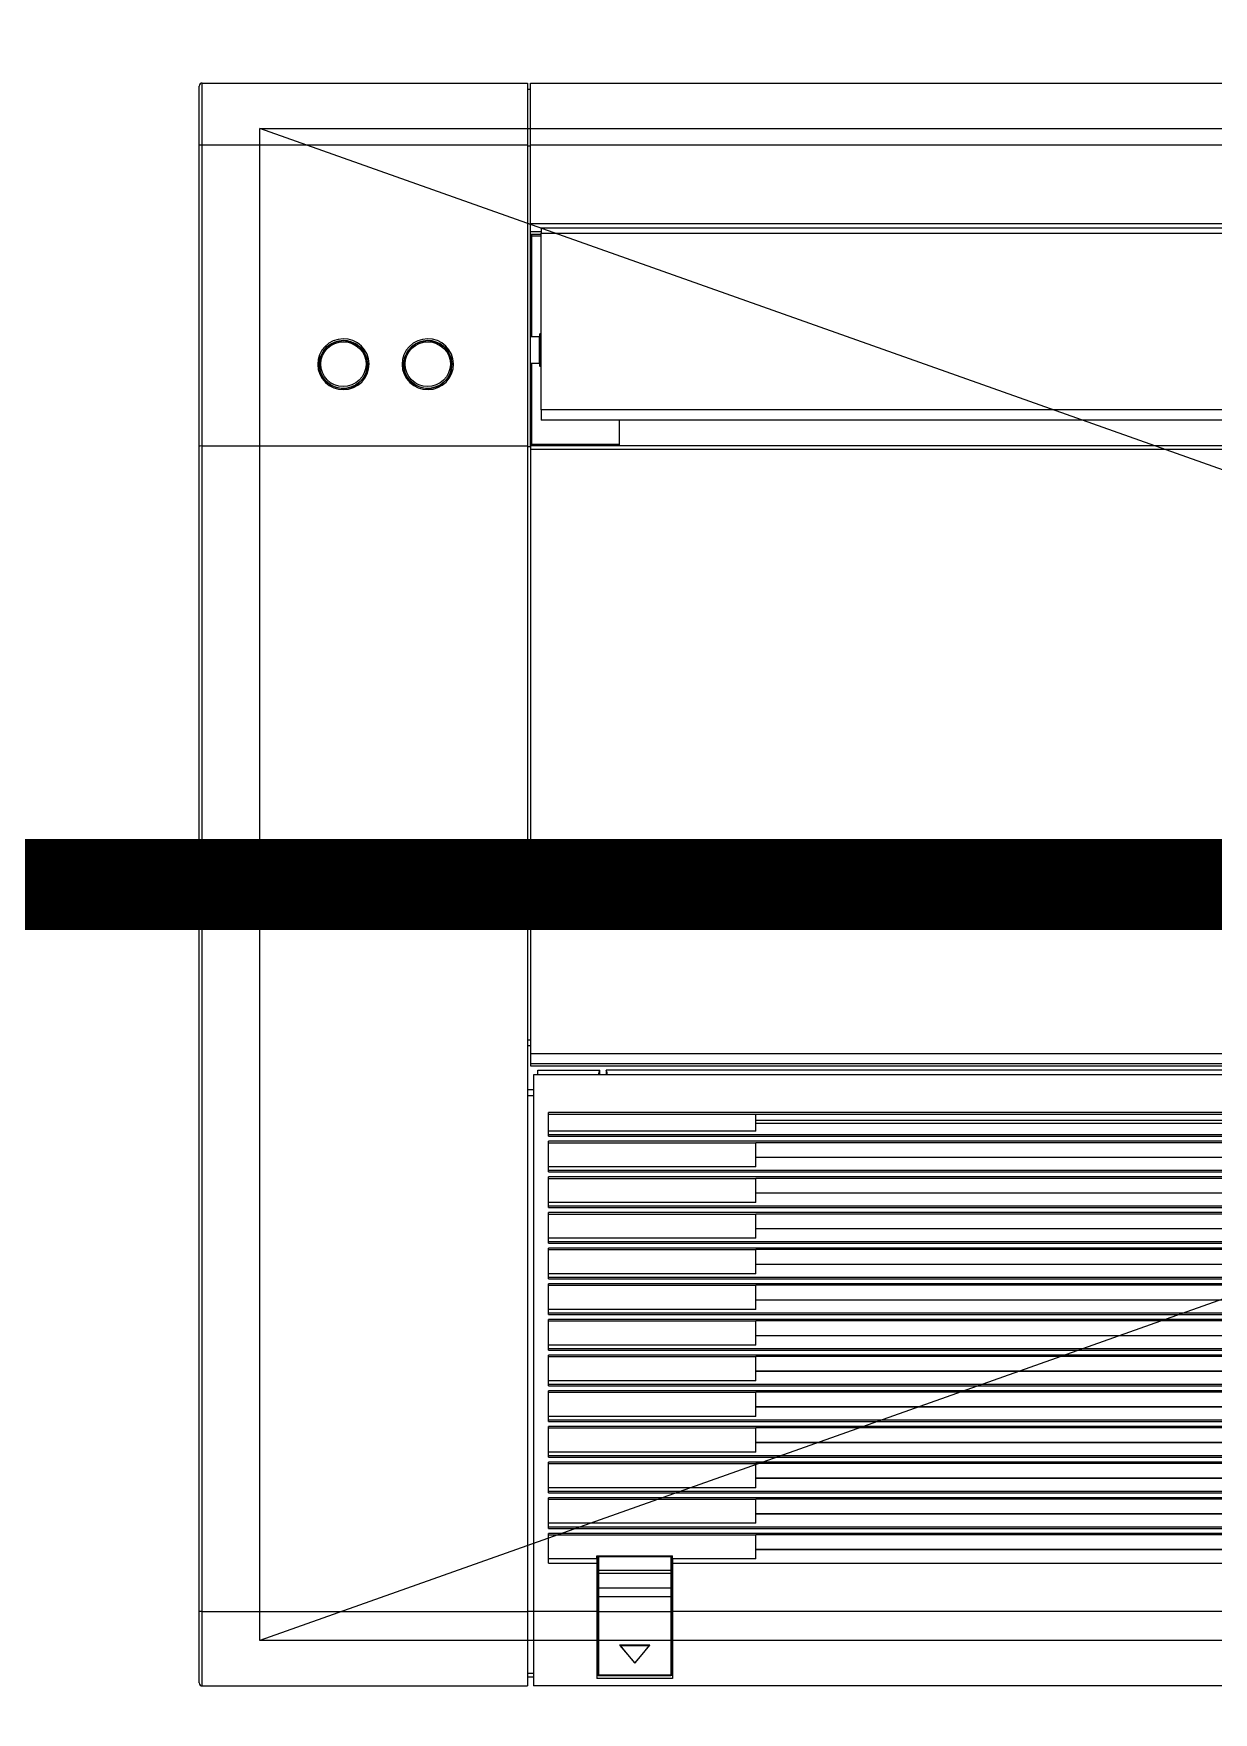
# Model space of a CAD drawing. Header units: millimetres. Extents: x 512 to 764439, y -71 to 559481.
# Drawn here: x 582027 to 582417, y 266669 to 267225 of the extents above; entities that cross this region are included whole.
import ezdxf

# ---------------------------------------------------------------- set-up
doc = ezdxf.new("R2010")
doc.units = ezdxf.units.MM
doc.header["$LTSCALE"] = 50
doc.linetypes.add('DASHED2', pattern=[9.525, 6.35, -3.175])
for name, color, linetype in [('.', 8, 'Continuous'), ('14.전기회로도', 7, 'Continuous'), ('_0', 7, 'Continuous')]:
    doc.layers.add(name, color=color, linetype=linetype)

# ---------------------------------------------------------------- blocks, each defined once
blk = doc.blocks.new('DFDSF')
at = {"layer": '.', "ltscale": 2, "transparency": 33554559}
h = blk.add_hatch(color=8, dxfattribs=at)
h.dxf.hatch_style = 1
h.paths.add_polyline_path([(338341.24, 81981.08), (336641.24, 81981.08), (336641.24, 81781.08), (337741.24, 81781.08), (337741.24, 80281.08), (336886.24, 80281.08), (336886.24, 80081.08), (337741.24, 80081.08), (337741.24, 75921.08), (337281.24, 75921.08), (337281.24, 75721.08), (337941.24, 75721.08), (337941.24, 76011.08), (338391.24, 76011.08), (338391.24, 76057.98), (338391.24, 76211.08), (337941.24, 76211.08), (337941.24, 80081.08), (338341.24, 80081.08)])
h.paths.add_polyline_path([(338141.24, 80881.08), (337941.24, 80881.08), (337941.24, 81781.08), (338141.24, 81781.08)], flags=16)
h.paths.add_polyline_path([(338141.24, 80681.08), (338141.24, 80281.08), (337941.24, 80281.08), (337941.24, 80681.08)], flags=16)
h.paths.add_polyline_path([(339996.24, 80203.58), (339796.24, 80203.58), (339796.24, 80081.08), (339796.24, 78761.08), (339996.24, 78761.08)])
h.paths.add_polyline_path([(331166.24, 70151.08), (330766.24, 70151.08), (330766.24, 69951.08), (331366.24, 69951.08), (331366.24, 74251.08), (331166.24, 74251.08), (331166.24, 74055.52)])
h.paths.add_polyline_path([(336200.68, 78532.82), (336200.68, 79213.86), (335786.98, 79213.86), (335786.98, 78532.82)], flags=9)
h.paths.add_polyline_path([(333543.07, 77829.64), (334224.11, 77829.64), (334224.11, 78243.33), (333543.07, 78243.33)], flags=9)
h.paths.add_polyline_path([(337703.67, 74502.9), (337703.67, 75183.95), (337289.97, 75183.95), (337289.97, 74502.9)], flags=9)
h.paths.add_polyline_path([(331162.07, 74502.9), (331162.07, 75183.95), (330748.37, 75183.95), (330748.37, 74502.9)], flags=9)
h.paths.add_polyline_path([(336260.64, 76774.42), (336260.64, 77267.02), (335846.94, 77267.02), (335846.94, 76774.42)], flags=9)
h.paths.add_polyline_path([(334913.91, 79384.12), (334913.91, 79876.73), (334500.22, 79876.73), (334500.22, 79384.12)], flags=9)
h.paths.add_polyline_path([(329011.78, 71740.43), (329489.29, 71740.43), (329489.29, 72021.61), (329011.78, 72021.61)], flags=9)
h.paths.add_polyline_path([(336400.93, 79956.38), (336699.32, 79956.38), (336699.32, 80077.5), (336400.93, 80077.5)], flags=9)
h.paths.add_polyline_path([(338695.29, 81081.34), (339421.12, 81081.34), (339421.12, 81298.26), (338695.29, 81298.26)], flags=9)
h.paths.add_polyline_path([(336820.73, 78057.06), (337362.84, 78057.06), (337362.84, 78178.19), (336820.73, 78178.19)], flags=25)
h.paths.add_polyline_path([(332573.54, 80085.67), (332573.54, 80472.68), (332452.41, 80472.68), (332452.41, 80085.67)], flags=9)
h.paths.add_polyline_path([(332681.96, 81037.46), (332681.96, 81616.61), (332452.33, 81616.61), (332452.33, 81037.46)], flags=9)
h.paths.add_polyline_path([(327279.73, 75623.69), (328005.56, 75623.69), (328005.56, 75840.6), (327279.73, 75840.6)], flags=9)
h.paths.add_polyline_path([(334863.28, 79512.14), (336051.66, 79512.14), (336051.66, 79766.86), (334863.28, 79766.86)], flags=9)
h.paths.add_polyline_path([(329176.76, 70568.83), (329756.26, 70568.83), (329756.26, 70804.72), (329176.76, 70804.72)], flags=9)
h.paths.add_polyline_path([(333507.75, 69233.91), (334696.14, 69233.91), (334696.14, 69488.63), (333507.75, 69488.63)], flags=9)
h.paths.add_polyline_path([(340816.64, 69233.91), (342005.02, 69233.91), (342005.02, 69488.63), (340816.64, 69488.63)], flags=9)
h.paths.add_polyline_path([(333634.52, 79165.14), (333999.09, 79165.14), (333999.09, 79348.48), (333634.52, 79348.48)], flags=9)
h.paths.add_polyline_path([(333962.6, 80090.54), (334586.11, 80090.54), (334586.11, 80239.63), (333962.6, 80239.63)], flags=9)
h.paths.add_polyline_path([(334060.9, 75436.51), (335408.1, 75436.51), (335408.1, 75619.86), (334060.9, 75619.86)], flags=9)
h.paths.add_polyline_path([(331366.51, 68772.88), (332548.05, 68772.88), (332548.05, 69008.76), (331366.51, 69008.76)], flags=9)
h.paths.add_polyline_path([(334774.33, 77718.74), (335343.74, 77718.74), (335343.74, 78003.77), (334774.33, 78003.77)], flags=9)
h.paths.add_polyline_path([(335953.65, 79875.26), (336320.9, 79875.26), (336320.9, 80024.35), (335953.65, 80024.35)], flags=9)
h.paths.add_polyline_path([(333460.9, 76854.3), (333764.71, 76854.3), (333764.71, 77007.09), (333460.9, 77007.09)], flags=9)
h.paths.add_polyline_path([(333091.08, 76542.58), (333394.88, 76542.58), (333394.88, 76695.37), (333091.08, 76695.37)], flags=9)
h.paths.add_polyline_path([(332969.79, 79053.3), (333100.67, 79053.3), (333100.67, 79206.08), (332969.79, 79206.08)], flags=9)
h.paths.add_polyline_path([(332884.39, 77770.44), (333188.19, 77770.44), (333188.19, 77923.23), (332884.39, 77923.23)], flags=9)
h.paths.add_polyline_path([(332836.58, 78524.45), (333230.82, 78524.45), (333230.82, 78677.24), (332836.58, 78677.24)], flags=9)
h.paths.add_polyline_path([(329027.39, 69208.3), (329838.73, 69208.3), (329838.73, 69493.32), (329027.39, 69493.32)], flags=9)
h.paths.add_polyline_path([(333408.3, 81268.83), (334219.64, 81268.83), (334219.64, 81553.85), (333408.3, 81553.85)], flags=9)
h.paths.add_polyline_path([(336706.94, 80756.21), (336706.94, 81151.43), (336537.68, 81151.43), (336537.68, 80756.21)], flags=9)
h.paths.add_polyline_path([(336759.64, 81121.64), (336759.64, 81407.74), (336590.39, 81407.74), (336590.39, 81121.64)], flags=9)
h.paths.add_polyline_path([(328331.96, 78371.21), (328331.96, 78766.43), (328162.71, 78766.43), (328162.71, 78371.21)], flags=9)
h.paths.add_polyline_path([(328384.82, 78736.5), (328384.82, 79022.89), (328214.68, 79022.89), (328214.68, 78736.5)], flags=9)
h.paths.add_polyline_path([(338932.42, 71242.57), (339326.66, 71242.57), (339326.66, 71395.36), (338932.42, 71395.36)], flags=9)
h.paths.add_polyline_path([(341434.51, 74226.22), (341828.75, 74226.22), (341828.75, 74379.01), (341434.51, 74379.01)], flags=9)
h.paths.add_polyline_path([(337702.21, 71296.68), (338108.79, 71296.68), (338108.79, 71577.86), (337702.21, 71577.86)], flags=9)
h.paths.add_polyline_path([(340786.34, 71296.68), (341192.92, 71296.68), (341192.92, 71577.86), (340786.34, 71577.86)], flags=9)
h.paths.add_polyline_path([(330938.03, 77966.17), (331344.61, 77966.17), (331344.61, 78247.36), (330938.03, 78247.36)], flags=9)
h.paths.add_polyline_path([(333628.17, 71737.23), (334197.58, 71737.23), (334197.58, 72022.25), (333628.17, 72022.25)], flags=9)
h.paths.add_polyline_path([(327958.18, 69261.85), (328352.42, 69261.85), (328352.42, 69414.63), (327958.18, 69414.63)], flags=9)
h.paths.add_polyline_path([(327409.82, 71898.32), (327804.05, 71898.32), (327804.05, 72051.1), (327409.82, 72051.1)], flags=9)
h.paths.add_polyline_path([(327434.77, 74896.22), (327829.01, 74896.22), (327829.01, 75049), (327434.77, 75049)], flags=9)
h.paths.add_polyline_path([(327440.53, 77323.95), (327756.61, 77323.95), (327756.61, 77476.74), (327440.53, 77476.74)], flags=9)
h.paths.add_polyline_path([(327478.89, 76542.58), (327782.69, 76542.58), (327782.69, 76695.37), (327478.89, 76695.37)], flags=9)
h.paths.add_polyline_path([(341178.28, 75772.24), (341178.28, 75148.47), (341329.64, 75148.47), (341329.64, 75772.24)], flags=9)
h.paths.add_polyline_path([(341233.66, 75866.21), (341233.66, 76261.43), (341064.41, 76261.43), (341064.41, 75866.21)], flags=9)
h.paths.add_polyline_path([(341286.52, 76231.5), (341286.52, 76517.89), (341116.37, 76517.89), (341116.37, 76231.5)], flags=9)
h.paths.add_polyline_path([(339403.94, 77086.21), (339403.94, 77481.43), (339234.68, 77481.43), (339234.68, 77086.21)], flags=9)
h.paths.add_polyline_path([(339456.2, 77438.21), (339456.2, 77723.41), (339289.62, 77723.41), (339289.62, 77438.21)], flags=9)
h.paths.add_polyline_path([(328179.97, 78337.21), (328179.97, 77751.1), (328331.33, 77751.1), (328331.33, 78337.21)], flags=9)
h.paths.add_polyline_path([(338414.53, 77089.53), (339135.19, 77089.53), (339135.19, 77242.31), (338414.53, 77242.31)], flags=9)
h.paths.add_polyline_path([(338683.45, 77496.64), (338987.26, 77496.64), (338987.26, 77649.42), (338683.45, 77649.42)], flags=9)
h.paths.add_polyline_path([(340029.29, 76679.8), (340333.1, 76679.8), (340333.1, 76832.58), (340029.29, 76832.58)], flags=9)
h.paths.add_polyline_path([(338380.89, 78083.21), (339011.11, 78083.21), (339011.11, 78235.99), (338380.89, 78235.99)], flags=9)
h.paths.add_polyline_path([(338414.53, 79235.97), (339135.19, 79235.97), (339135.19, 79388.76), (338414.53, 79388.76)], flags=9)
h.paths.add_polyline_path([(327245.71, 80105.15), (327559.18, 80105.15), (327559.18, 80280.35), (327245.71, 80280.35)], flags=9)
h.paths.add_polyline_path([(327265.67, 79299.05), (327538.29, 79299.05), (327538.29, 79477.29), (327265.67, 79477.29)], flags=9)
h.paths.add_polyline_path([(342110.35, 76479.43), (342423.82, 76479.43), (342423.82, 76654.63), (342110.35, 76654.63)], flags=9)
h = blk.add_hatch(color=8, dxfattribs=at)
h.dxf.hatch_style = 1
h.paths.add_polyline_path([(336646.24, 74251.08), (336446.24, 74251.08), (336446.24, 68796.08), (336446.24, 68796.08), (336446.24, 68673.58), (336446.24, 68673.58), (336446.24, 68551.08), (336646.24, 68551.08), (336646.24, 68673.58), (336646.24, 68796.08)])
h.paths.add_polyline_path([(333337.76, 69143.57), (333337.76, 69636.18), (332924.07, 69636.18), (332924.07, 69143.57)], flags=9)
h.paths.add_polyline_path([(329011.78, 71740.43), (329489.29, 71740.43), (329489.29, 72021.61), (329011.78, 72021.61)], flags=9)
h.paths.add_polyline_path([(336400.93, 79956.38), (336699.32, 79956.38), (336699.32, 80077.5), (336400.93, 80077.5)], flags=9)
h.paths.add_polyline_path([(338695.29, 81081.34), (339421.12, 81081.34), (339421.12, 81298.26), (338695.29, 81298.26)], flags=9)
h.paths.add_polyline_path([(336820.73, 78057.06), (337362.84, 78057.06), (337362.84, 78178.19), (336820.73, 78178.19)], flags=9)
h.paths.add_polyline_path([(332573.54, 80085.67), (332573.54, 80472.68), (332452.41, 80472.68), (332452.41, 80085.67)], flags=9)
h.paths.add_polyline_path([(332681.96, 81037.46), (332681.96, 81616.61), (332452.33, 81616.61), (332452.33, 81037.46)], flags=9)
h.paths.add_polyline_path([(327279.73, 75623.69), (328005.56, 75623.69), (328005.56, 75840.6), (327279.73, 75840.6)], flags=9)
h.paths.add_polyline_path([(334863.28, 79512.14), (336051.66, 79512.14), (336051.66, 79766.86), (334863.28, 79766.86)], flags=9)
h.paths.add_polyline_path([(329176.76, 70568.83), (329756.26, 70568.83), (329756.26, 70804.72), (329176.76, 70804.72)], flags=9)
h.paths.add_polyline_path([(333507.75, 69233.91), (334696.14, 69233.91), (334696.14, 69488.63), (333507.75, 69488.63)], flags=9)
h.paths.add_polyline_path([(340375.96, 69233.91), (341564.34, 69233.91), (341564.34, 69488.63), (340375.96, 69488.63)], flags=9)
h.paths.add_polyline_path([(333634.52, 79165.14), (333999.09, 79165.14), (333999.09, 79348.48), (333634.52, 79348.48)], flags=9)
h.paths.add_polyline_path([(333962.6, 80090.54), (334586.11, 80090.54), (334586.11, 80239.63), (333962.6, 80239.63)], flags=9)
h.paths.add_polyline_path([(334060.9, 75436.51), (335408.1, 75436.51), (335408.1, 75619.86), (334060.9, 75619.86)], flags=9)
h.paths.add_polyline_path([(331366.51, 68772.88), (332548.05, 68772.88), (332548.05, 69008.76), (331366.51, 69008.76)], flags=9)
h.paths.add_polyline_path([(334774.33, 77718.74), (335343.74, 77718.74), (335343.74, 78003.77), (334774.33, 78003.77)], flags=9)
h.paths.add_polyline_path([(335953.65, 79875.26), (336320.9, 79875.26), (336320.9, 80024.35), (335953.65, 80024.35)], flags=9)
h.paths.add_polyline_path([(333460.9, 76854.3), (333764.71, 76854.3), (333764.71, 77007.09), (333460.9, 77007.09)], flags=9)
h.paths.add_polyline_path([(333091.08, 76542.58), (333394.88, 76542.58), (333394.88, 76695.37), (333091.08, 76695.37)], flags=9)
h.paths.add_polyline_path([(332969.79, 79053.3), (333100.67, 79053.3), (333100.67, 79206.08), (332969.79, 79206.08)], flags=9)
h.paths.add_polyline_path([(332884.39, 77770.44), (333188.19, 77770.44), (333188.19, 77923.23), (332884.39, 77923.23)], flags=9)
h.paths.add_polyline_path([(332836.58, 78524.45), (333230.82, 78524.45), (333230.82, 78677.24), (332836.58, 78677.24)], flags=9)
h.paths.add_polyline_path([(329027.39, 69208.3), (329838.73, 69208.3), (329838.73, 69493.32), (329027.39, 69493.32)], flags=9)
h.paths.add_polyline_path([(333408.3, 81268.83), (334219.64, 81268.83), (334219.64, 81553.85), (333408.3, 81553.85)], flags=9)
h.paths.add_polyline_path([(336706.94, 80756.21), (336706.94, 81151.43), (336537.68, 81151.43), (336537.68, 80756.21)], flags=9)
h.paths.add_polyline_path([(336759.64, 81121.64), (336759.64, 81407.74), (336590.39, 81407.74), (336590.39, 81121.64)], flags=9)
h.paths.add_polyline_path([(328331.96, 78371.21), (328331.96, 78766.43), (328162.71, 78766.43), (328162.71, 78371.21)], flags=9)
h.paths.add_polyline_path([(328384.82, 78736.5), (328384.82, 79022.89), (328214.68, 79022.89), (328214.68, 78736.5)], flags=9)
h.paths.add_polyline_path([(338932.42, 71242.57), (339326.66, 71242.57), (339326.66, 71395.36), (338932.42, 71395.36)], flags=9)
h.paths.add_polyline_path([(341434.51, 74226.22), (341828.75, 74226.22), (341828.75, 74379.01), (341434.51, 74379.01)], flags=9)
h.paths.add_polyline_path([(337702.21, 71296.68), (338108.79, 71296.68), (338108.79, 71577.86), (337702.21, 71577.86)], flags=9)
h.paths.add_polyline_path([(340786.34, 71296.68), (341192.92, 71296.68), (341192.92, 71577.86), (340786.34, 71577.86)], flags=9)
h.paths.add_polyline_path([(330938.03, 77966.17), (331344.61, 77966.17), (331344.61, 78247.36), (330938.03, 78247.36)], flags=9)
h.paths.add_polyline_path([(333628.17, 71737.23), (334197.58, 71737.23), (334197.58, 72022.25), (333628.17, 72022.25)], flags=9)
h.paths.add_polyline_path([(327958.18, 69261.85), (328352.42, 69261.85), (328352.42, 69414.63), (327958.18, 69414.63)], flags=9)
h.paths.add_polyline_path([(327409.82, 71898.32), (327804.05, 71898.32), (327804.05, 72051.1), (327409.82, 72051.1)], flags=9)
h.paths.add_polyline_path([(327434.77, 74896.22), (327829.01, 74896.22), (327829.01, 75049), (327434.77, 75049)], flags=9)
h.paths.add_polyline_path([(327440.53, 77323.95), (327756.61, 77323.95), (327756.61, 77476.74), (327440.53, 77476.74)], flags=9)
h.paths.add_polyline_path([(327478.89, 76542.58), (327782.69, 76542.58), (327782.69, 76695.37), (327478.89, 76695.37)], flags=9)
h.paths.add_polyline_path([(341178.28, 75772.24), (341178.28, 75148.47), (341329.64, 75148.47), (341329.64, 75772.24)], flags=9)
h.paths.add_polyline_path([(341233.66, 75866.21), (341233.66, 76261.43), (341064.41, 76261.43), (341064.41, 75866.21)], flags=9)
h.paths.add_polyline_path([(341286.52, 76231.5), (341286.52, 76517.89), (341116.37, 76517.89), (341116.37, 76231.5)], flags=9)
h.paths.add_polyline_path([(339403.94, 77086.21), (339403.94, 77481.43), (339234.68, 77481.43), (339234.68, 77086.21)], flags=9)
h.paths.add_polyline_path([(339456.2, 77438.21), (339456.2, 77723.41), (339289.62, 77723.41), (339289.62, 77438.21)], flags=9)
h.paths.add_polyline_path([(328179.97, 78337.21), (328179.97, 77751.1), (328331.33, 77751.1), (328331.33, 78337.21)], flags=9)
h.paths.add_polyline_path([(338414.53, 77089.53), (339135.19, 77089.53), (339135.19, 77242.31), (338414.53, 77242.31)], flags=9)
h.paths.add_polyline_path([(338683.45, 77496.64), (338987.26, 77496.64), (338987.26, 77649.42), (338683.45, 77649.42)], flags=9)
h.paths.add_polyline_path([(340029.29, 76679.8), (340333.1, 76679.8), (340333.1, 76832.58), (340029.29, 76832.58)], flags=9)
h.paths.add_polyline_path([(338380.89, 78083.21), (339011.11, 78083.21), (339011.11, 78235.99), (338380.89, 78235.99)], flags=9)
h.paths.add_polyline_path([(338414.53, 79235.97), (339135.19, 79235.97), (339135.19, 79388.76), (338414.53, 79388.76)], flags=9)
h.paths.add_polyline_path([(327245.71, 80105.15), (327559.18, 80105.15), (327559.18, 80280.35), (327245.71, 80280.35)], flags=9)
h.paths.add_polyline_path([(327265.67, 79299.05), (327538.29, 79299.05), (327538.29, 79477.29), (327265.67, 79477.29)], flags=9)
h.paths.add_polyline_path([(342110.35, 76479.43), (342423.82, 76479.43), (342423.82, 76654.63), (342110.35, 76654.63)], flags=9)
blk = doc.blocks.new('SDFSFDSF')
at = {"color": 8}
for p, q in [((322330.32, 79816.29), (322858.32, 79816.29)), ((322353.95, 79815.29), (322353.97, 79816)), ((322353.97, 79816), (322353.99, 79816.29)), ((322739.31, 79816), (322739.26, 79816.29)), ((322739.32, 79815.29), (322739.31, 79816)), ((322838.74, 79816.29), (322838.85, 79816)), ((322838.85, 79816), (322838.9, 79815.29)), ((322329.32, 79815.29), (322329.32, 79707.79)), ((322329.32, 79815.29), (322859.32, 79815.29)), ((322353.95, 79815.29), (322353.95, 79707.79)), ((322739.32, 79815.29), (322739.32, 79707.79)), ((322838.9, 79815.29), (322838.9, 79707.79)), ((322859.32, 79815.29), (322859.32, 79707.79)), ((322766.28, 79777.14), (322764.65, 79776.96)), ((322767.92, 79776.99), (322766.28, 79777.14)), ((322758.58, 79771.82), (322758.11, 79770.22)), ((322759.34, 79773.29), (322758.58, 79771.82)), ((322759.46, 79772.68), (322758.76, 79771.09)), ((322758.92, 79771.53), (322759.64, 79772.97)), ((322759.12, 79770.17), (322759.56, 79771.57)), ((322760.37, 79774.59), (322759.34, 79773.29)), ((322760.53, 79774.12), (322759.46, 79772.68)), ((322759.56, 79771.57), (322760.25, 79772.86)), ((322759.64, 79772.97), (322760.8, 79774.4)), ((322760.25, 79772.86), (322761.18, 79773.99)), ((322761.63, 79775.66), (322760.37, 79774.59)), ((322761.89, 79775.29), (322760.53, 79774.12)), ((322760.8, 79774.4), (322762.26, 79775.53)), ((322761.18, 79773.99), (322762.31, 79774.91)), ((322763.08, 79776.45), (322761.63, 79775.66)), ((322764, 79776.29), (322761.89, 79775.29)), ((322762.26, 79775.53), (322764.17, 79776.34)), ((322762.31, 79774.91), (322763.59, 79775.59)), ((322764.65, 79776.96), (322763.08, 79776.45)), ((322763.59, 79775.59), (322764.99, 79776)), ((322766.32, 79776.64), (322764, 79776.29)), ((322764.17, 79776.34), (322766.21, 79776.64)), ((322764.99, 79776), (322766.43, 79776.14)), ((322766.21, 79776.64), (322766.24, 79776.64)), ((322766.24, 79776.64), (322766.28, 79776.64)), ((322766.28, 79776.64), (322768.63, 79776.27)), ((322768.63, 79776.28), (322766.32, 79776.64)), ((322766.43, 79776.14), (322767.88, 79775.98)), ((322767.88, 79775.98), (322769.26, 79775.53)), ((322769.49, 79776.52), (322767.92, 79776.99)), ((322770.73, 79775.25), (322768.63, 79776.28)), ((322768.63, 79776.27), (322770.78, 79775.22)), ((322769.26, 79775.53), (322770.54, 79774.83)), ((322770.96, 79775.75), (322769.49, 79776.52)), ((322770.54, 79774.83), (322771.65, 79773.89)), ((322772.09, 79774.07), (322770.73, 79775.25)), ((322770.78, 79775.22), (322772.09, 79774.07)), ((322772.24, 79774.71), (322770.96, 79775.75)), ((322771.65, 79773.89), (322772.56, 79772.74)), ((322773.14, 79772.61), (322772.09, 79774.07)), ((322772.09, 79774.07), (322773.12, 79772.65)), ((322773.29, 79773.43), (322772.24, 79774.71)), ((322772.56, 79772.74), (322773.22, 79771.43)), ((322773.12, 79772.65), (322773.91, 79770.71)), ((322773.69, 79771.44), (322773.14, 79772.61)), ((322774.08, 79771.97), (322773.29, 79773.43)), ((322774.58, 79770.38), (322774.08, 79771.97)), ((322758.11, 79770.22), (322757.96, 79768.56)), ((322757.96, 79768.56), (322758.14, 79766.9)), ((322758.14, 79766.9), (322758.64, 79765.31)), ((322758.38, 79768.72), (322758.49, 79769.97)), ((322758.47, 79767.46), (322758.38, 79768.72)), ((322758.76, 79771.09), (322758.42, 79769.39)), ((322758.42, 79769.39), (322758.48, 79767.43)), ((322758.83, 79765.98), (322758.47, 79767.46)), ((322758.48, 79767.43), (322759, 79765.53)), ((322758.49, 79769.97), (322758.92, 79771.53)), ((322758.96, 79768.71), (322759.12, 79770.17)), ((322759.09, 79767.25), (322758.96, 79768.71)), ((322759.5, 79765.84), (322759.09, 79767.25)), ((322773.91, 79766.57), (322773.14, 79764.66)), ((322773.6, 79767.1), (322773.16, 79765.7)), ((322773.22, 79771.43), (322773.63, 79770.02)), ((322773.76, 79768.56), (322773.6, 79767.1)), ((322773.63, 79770.02), (322773.76, 79768.56)), ((322773.68, 79765.82), (322774.06, 79767.23)), ((322774.03, 79770.19), (322773.69, 79771.44)), ((322773.91, 79770.71), (322774.19, 79768.62)), ((322774.19, 79768.62), (322773.91, 79766.57)), ((322774.18, 79768.71), (322774.03, 79770.19)), ((322774.06, 79767.23), (322774.18, 79768.71)), ((322774.15, 79765.47), (322774.61, 79767.06)), ((322774.76, 79768.72), (322774.58, 79770.38)), ((322774.61, 79767.06), (322774.76, 79768.72)), ((322758.64, 79765.31), (322759.43, 79763.85)), ((322759.47, 79764.59), (322758.83, 79765.98)), ((322759, 79765.53), (322760.11, 79763.64)), ((322759.43, 79763.85), (322760.48, 79762.57)), ((322760.5, 79763.18), (322759.47, 79764.59)), ((322760.17, 79764.54), (322759.5, 79765.84)), ((322760.11, 79763.64), (322761.69, 79762.13)), ((322761.07, 79763.39), (322760.17, 79764.54)), ((322760.48, 79762.57), (322761.76, 79761.53)), ((322761.82, 79762.04), (322760.5, 79763.18)), ((322762.19, 79762.45), (322761.07, 79763.39)), ((322761.69, 79762.13), (322763.85, 79761.04)), ((322761.76, 79761.53), (322763.22, 79760.76)), ((322763.97, 79761), (322761.82, 79762.04)), ((322763.46, 79761.75), (322762.19, 79762.45)), ((322763.22, 79760.76), (322764.81, 79760.29)), ((322764.85, 79761.3), (322763.46, 79761.75)), ((322763.85, 79761.04), (322766.21, 79760.64)), ((322766.33, 79760.64), (322763.97, 79761)), ((322766.29, 79761.14), (322764.85, 79761.3)), ((322765.34, 79760.76), (322765.38, 79760.77)), ((322765.38, 79760.77), (322765.67, 79760.82)), ((322765.67, 79760.82), (322765.97, 79760.84)), ((322765.97, 79760.84), (322766.04, 79760.84)), ((322766.04, 79760.84), (322766.1, 79760.83)), ((322766.1, 79760.83), (322766.69, 79760.7)), ((322766.21, 79760.64), (322766.24, 79760.64)), ((322766.24, 79760.64), (322766.28, 79760.64)), ((322766.28, 79760.64), (322768.47, 79760.96)), ((322767.73, 79761.27), (322766.29, 79761.14)), ((322768.68, 79761.02), (322766.33, 79760.64)), ((322769.12, 79761.69), (322767.73, 79761.27)), ((322768.09, 79760.32), (322769.66, 79760.83)), ((322768.47, 79760.96), (322770.5, 79761.87)), ((322770.81, 79762.08), (322768.68, 79761.02)), ((322770.41, 79762.36), (322769.12, 79761.69)), ((322769.66, 79760.83), (322771.1, 79761.62)), ((322771.54, 79763.28), (322770.41, 79762.36)), ((322770.5, 79761.87), (322771.93, 79763.04)), ((322772.12, 79763.24), (322770.81, 79762.08)), ((322771.1, 79761.62), (322772.36, 79762.69)), ((322772.47, 79764.41), (322771.54, 79763.28)), ((322771.93, 79763.04), (322773.05, 79764.5)), ((322773.14, 79764.66), (322772.12, 79763.24)), ((322772.36, 79762.69), (322773.39, 79763.99)), ((322773.16, 79765.7), (322772.47, 79764.41)), ((322773.05, 79764.5), (322773.68, 79765.82)), ((322773.39, 79763.99), (322774.15, 79765.47)), ((322764.81, 79760.29), (322766.45, 79760.14)), ((322766.45, 79760.14), (322768.09, 79760.32)), ((322758.58, 79743.92), (322758.11, 79742.32)), ((322759.34, 79745.39), (322758.58, 79743.92)), ((322759.46, 79744.78), (322758.76, 79743.19)), ((322758.92, 79743.63), (322759.64, 79745.07)), ((322760.37, 79746.69), (322759.34, 79745.39)), ((322760.53, 79746.22), (322759.46, 79744.78)), ((322759.56, 79743.67), (322760.25, 79744.96)), ((322759.64, 79745.07), (322760.8, 79746.5)), ((322760.25, 79744.96), (322761.18, 79746.09)), ((322761.63, 79747.76), (322760.37, 79746.69)), ((322761.89, 79747.39), (322760.53, 79746.22)), ((322760.8, 79746.5), (322762.26, 79747.63)), ((322761.18, 79746.09), (322762.31, 79747.01)), ((322763.08, 79748.56), (322761.63, 79747.76)), ((322764, 79748.39), (322761.89, 79747.39)), ((322762.26, 79747.63), (322764.17, 79748.44)), ((322762.31, 79747.01), (322763.59, 79747.69)), ((322764.65, 79749.06), (322763.08, 79748.56)), ((322763.59, 79747.69), (322764.99, 79748.1)), ((322766.32, 79748.74), (322764, 79748.39)), ((322764.17, 79748.44), (322766.21, 79748.74)), ((322766.28, 79749.24), (322764.65, 79749.06)), ((322764.99, 79748.1), (322766.43, 79748.24)), ((322766.21, 79748.74), (322766.24, 79748.74)), ((322766.24, 79748.74), (322766.28, 79748.74)), ((322767.92, 79749.09), (322766.28, 79749.24)), ((322766.28, 79748.74), (322768.63, 79748.37)), ((322768.63, 79748.38), (322766.32, 79748.74)), ((322766.43, 79748.24), (322767.88, 79748.08)), ((322767.88, 79748.08), (322769.26, 79747.63)), ((322769.49, 79748.62), (322767.92, 79749.09)), ((322770.73, 79747.35), (322768.63, 79748.38)), ((322768.63, 79748.37), (322770.78, 79747.32)), ((322769.26, 79747.63), (322770.54, 79746.93)), ((322770.96, 79747.85), (322769.49, 79748.62)), ((322770.54, 79746.93), (322771.65, 79745.99)), ((322772.09, 79746.17), (322770.73, 79747.35)), ((322770.78, 79747.32), (322772.09, 79746.17)), ((322772.24, 79746.81), (322770.96, 79747.85)), ((322771.65, 79745.99), (322772.56, 79744.84)), ((322773.14, 79744.71), (322772.09, 79746.17)), ((322772.09, 79746.17), (322773.12, 79744.75)), ((322773.29, 79745.53), (322772.24, 79746.81)), ((322772.56, 79744.84), (322773.22, 79743.53)), ((322773.12, 79744.75), (322773.91, 79742.81)), ((322773.69, 79743.54), (322773.14, 79744.71)), ((322774.08, 79744.07), (322773.29, 79745.53)), ((322774.58, 79742.48), (322774.08, 79744.07)), ((322758.11, 79742.32), (322757.96, 79740.66)), ((322757.96, 79740.66), (322758.14, 79739)), ((322758.14, 79739), (322758.64, 79737.41)), ((322758.38, 79740.82), (322758.49, 79742.07)), ((322758.47, 79739.56), (322758.38, 79740.82)), ((322758.76, 79743.19), (322758.42, 79741.49)), ((322758.42, 79741.49), (322758.48, 79739.53)), ((322758.83, 79738.08), (322758.47, 79739.56)), ((322758.48, 79739.53), (322759, 79737.63)), ((322758.49, 79742.07), (322758.92, 79743.63)), ((322758.96, 79740.81), (322759.12, 79742.27)), ((322759.09, 79739.35), (322758.96, 79740.81)), ((322759.5, 79737.94), (322759.09, 79739.35)), ((322759.12, 79742.27), (322759.56, 79743.67)), ((322773.91, 79738.67), (322773.14, 79736.76)), ((322773.6, 79739.2), (322773.16, 79737.8)), ((322773.22, 79743.53), (322773.63, 79742.12)), ((322773.76, 79740.66), (322773.6, 79739.2)), ((322773.63, 79742.12), (322773.76, 79740.66)), ((322773.68, 79737.92), (322774.06, 79739.33)), ((322774.03, 79742.29), (322773.69, 79743.54)), ((322773.91, 79742.81), (322774.19, 79740.73)), ((322774.19, 79740.73), (322773.91, 79738.67)), ((322774.18, 79740.81), (322774.03, 79742.29)), ((322774.06, 79739.33), (322774.18, 79740.81)), ((322774.15, 79737.57), (322774.61, 79739.16)), ((322774.76, 79740.82), (322774.58, 79742.48)), ((322774.61, 79739.16), (322774.76, 79740.82)), ((322758.64, 79737.41), (322759.43, 79735.95)), ((322759.47, 79736.69), (322758.83, 79738.08)), ((322759, 79737.63), (322760.11, 79735.74)), ((322759.43, 79735.95), (322760.48, 79734.67)), ((322760.5, 79735.28), (322759.47, 79736.69)), ((322760.17, 79736.64), (322759.5, 79737.94)), ((322760.11, 79735.74), (322761.69, 79734.23)), ((322761.07, 79735.49), (322760.17, 79736.64)), ((322760.48, 79734.67), (322761.76, 79733.63)), ((322761.82, 79734.14), (322760.5, 79735.28)), ((322762.19, 79734.55), (322761.07, 79735.49)), ((322761.69, 79734.23), (322763.85, 79733.14)), ((322761.76, 79733.63), (322763.22, 79732.86)), ((322763.97, 79733.1), (322761.82, 79734.14)), ((322763.46, 79733.85), (322762.19, 79734.55)), ((322763.22, 79732.86), (322764.81, 79732.39)), ((322764.85, 79733.4), (322763.46, 79733.85)), ((322763.85, 79733.14), (322766.21, 79732.74)), ((322766.33, 79732.74), (322763.97, 79733.1)), ((322766.29, 79733.24), (322764.85, 79733.4)), ((322766.21, 79732.74), (322766.24, 79732.74)), ((322766.24, 79732.74), (322766.28, 79732.74)), ((322766.28, 79732.74), (322768.47, 79733.06)), ((322767.73, 79733.37), (322766.29, 79733.24)), ((322768.68, 79733.12), (322766.33, 79732.74)), ((322769.12, 79733.79), (322767.73, 79733.37)), ((322768.09, 79732.42), (322769.66, 79732.93)), ((322768.47, 79733.06), (322770.5, 79733.97)), ((322770.81, 79734.18), (322768.68, 79733.12)), ((322770.41, 79734.46), (322769.12, 79733.79)), ((322769.66, 79732.93), (322771.1, 79733.72)), ((322771.54, 79735.38), (322770.41, 79734.46)), ((322770.5, 79733.97), (322771.93, 79735.14)), ((322772.12, 79735.34), (322770.81, 79734.18)), ((322771.1, 79733.72), (322772.36, 79734.79)), ((322772.47, 79736.51), (322771.54, 79735.38)), ((322771.93, 79735.14), (322773.05, 79736.6)), ((322773.14, 79736.76), (322772.12, 79735.34)), ((322772.36, 79734.79), (322773.39, 79736.09)), ((322773.16, 79737.8), (322772.47, 79736.51)), ((322773.05, 79736.6), (322773.68, 79737.92)), ((322773.39, 79736.09), (322774.15, 79737.57)), ((322764.81, 79732.39), (322766.45, 79732.24)), ((322766.45, 79732.24), (322768.09, 79732.42)), ((322331.75, 79707.79), (322329.32, 79707.79)), ((322329.32, 79091.79), (322329.32, 79705.79)), ((322331.75, 79705.79), (322329.32, 79705.79)), ((322334.65, 79707.79), (322331.75, 79707.79)), ((322334.65, 79705.79), (322331.75, 79705.79)), ((322332.32, 79707.79), (322332.32, 79705.79)), ((322333.44, 79705.79), (322333.44, 79707.79)), ((322337.97, 79707.79), (322334.65, 79707.79)), ((322337.97, 79705.79), (322334.65, 79705.79)), ((322341.63, 79707.79), (322337.97, 79707.79)), ((322341.63, 79705.79), (322337.97, 79705.79)), ((322345.57, 79707.79), (322341.63, 79707.79)), ((322345.57, 79705.79), (322341.63, 79705.79)), ((322349.71, 79707.79), (322345.57, 79707.79)), ((322349.71, 79705.79), (322345.57, 79705.79)), ((322353.95, 79707.79), (322349.71, 79707.79)), ((322353.95, 79705.79), (322349.71, 79705.79)), ((322739.32, 79707.79), (322353.95, 79707.79)), ((322353.95, 79684.79), (322353.95, 79705.79)), ((322531.41, 79705.79), (322353.95, 79705.79)), ((322354.03, 79707.79), (322354.03, 79705.79)), ((322524.58, 79707.79), (322524.58, 79705.79)), ((322526.46, 79705.79), (322526.46, 79707.79)), ((322531.41, 79091.79), (322531.41, 79705.79)), ((322534.41, 79706.79), (322534.41, 78475.79)), ((322534.56, 79706.79), (322534.41, 79706.79)), ((322534.99, 79706.79), (322534.56, 79706.79)), ((322534.99, 78475.79), (322534.99, 79706.79)), ((322538.41, 79706.79), (322534.99, 79706.79)), ((322538.41, 79706.79), (322538.41, 78475.79)), ((322738.28, 79706.79), (322538.41, 79706.79)), ((322541.11, 79707.79), (322541.11, 79706.79)), ((322542.89, 79706.79), (322542.89, 79707.79)), ((322738.28, 79706.79), (322738.28, 78475.79)), ((322739.01, 79706.79), (322738.28, 79706.79)), ((322739.32, 79706.79), (322739.01, 79706.79)), ((322739.2, 79707.79), (322739.2, 79706.79)), ((322838.9, 79707.79), (322739.32, 79707.79)), ((322739.32, 79706.79), (322812.82, 79706.79)), ((322739.32, 78475.79), (322739.32, 79706.79)), ((322739.47, 79706.64), (322739.32, 79706.79)), ((322739.82, 79706.29), (322739.47, 79706.64)), ((322739.82, 79677.29), (322739.82, 79706.29)), ((322739.82, 79706.29), (322766.55, 79706.29)), ((322766.55, 79703.89), (322766.55, 79706.79)), ((322775.55, 79706.79), (322775.55, 79703.89)), ((322775.55, 79706.29), (322808.82, 79706.29)), ((322808.82, 79706.64), (322808.82, 79706.79)), ((322808.87, 79706.79), (322808.82, 79706.79)), ((322808.82, 79706.29), (322808.82, 79706.64)), ((322808.82, 79706.29), (322808.82, 79703.29)), ((322808.82, 79706.29), (322809.18, 79706.29)), ((322808.93, 79706.78), (322808.87, 79706.79)), ((322809, 79706.76), (322808.93, 79706.78)), ((322809.07, 79706.73), (322809, 79706.76)), ((322809.1, 79706.7), (322809.07, 79706.73)), ((322809.14, 79706.67), (322809.1, 79706.7)), ((322809.18, 79706.64), (322809.14, 79706.67)), ((322809.22, 79706.59), (322809.18, 79706.64)), ((322809.18, 79706.29), (322809.32, 79706.29)), ((322809.26, 79706.54), (322809.22, 79706.59)), ((322809.29, 79706.47), (322809.26, 79706.54)), ((322809.3, 79706.43), (322809.29, 79706.47)), ((322809.31, 79706.38), (322809.3, 79706.43)), ((322809.32, 79706.34), (322809.31, 79706.38)), ((322809.32, 79706.29), (322809.32, 79706.34)), ((322809.32, 79706.29), (322809.32, 79703.27)), ((322810.25, 79706.79), (322810.25, 79703.28)), ((322812.82, 79706.79), (322838.9, 79706.79)), ((322812.82, 78475.79), (322812.82, 79706.79)), ((322838.58, 79707.79), (322838.58, 79706.79)), ((322842.96, 79707.79), (322838.9, 79707.79)), ((322838.9, 79706.79), (322838.9, 78475.79)), ((322838.9, 79706.79), (322842.96, 79706.79)), ((322846.86, 79707.79), (322842.96, 79707.79)), ((322842.96, 79706.79), (322846.86, 79706.79)), ((322850.51, 79707.79), (322846.86, 79707.79)), ((322846.86, 79706.79), (322850.51, 79706.79)), ((322853.85, 79707.79), (322850.51, 79707.79)), ((322850.51, 79706.79), (322853.85, 79706.79)), ((322856.8, 79707.79), (322853.85, 79707.79)), ((322853.85, 79706.79), (322856.8, 79706.79)), ((322859.32, 79707.79), (322856.8, 79707.79)), ((322856.8, 79706.79), (322859.32, 79706.79)), ((322857.32, 79707.79), (322857.32, 79706.79)), ((322859.32, 79706.79), (322859.32, 78475.79)), ((322369.93, 79700.79), (322369.93, 79684.79)), ((322369.93, 79700.79), (322379.74, 79700.79)), ((322371.3, 79684.79), (322371.3, 79700.79)), ((322379.26, 79700.79), (322379.26, 79632.29)), ((322379.74, 79097.79), (322379.74, 79700.79)), ((322381.42, 79700.79), (322381.42, 79097.79)), ((322381.42, 79700.79), (322391.53, 79700.79)), ((322381.87, 79097.79), (322381.87, 79700.79)), ((322383.09, 79632.29), (322383.09, 79700.79)), ((322391.05, 79700.79), (322391.05, 79632.29)), ((322391.53, 79097.79), (322391.53, 79700.79)), ((322393.21, 79700.79), (322393.21, 79097.79)), ((322393.21, 79700.79), (322403.32, 79700.79)), ((322393.66, 79097.79), (322393.66, 79700.79)), ((322394.88, 79632.29), (322394.88, 79700.79)), ((322402.84, 79700.79), (322402.84, 79632.29)), ((322403.32, 79097.79), (322403.32, 79700.79)), ((322405, 79700.79), (322405, 79097.79)), ((322405, 79700.79), (322415.11, 79700.79)), ((322405.45, 79097.79), (322405.45, 79700.79)), ((322406.67, 79632.29), (322406.67, 79700.79)), ((322414.63, 79700.79), (322414.63, 79632.29)), ((322415.11, 79097.79), (322415.11, 79700.79)), ((322416.79, 79700.79), (322416.79, 79097.79)), ((322416.79, 79700.79), (322426.9, 79700.79)), ((322417.24, 79097.79), (322417.24, 79700.79)), ((322418.46, 79632.29), (322418.46, 79700.79)), ((322426.42, 79700.79), (322426.42, 79632.29)), ((322426.9, 79097.79), (322426.9, 79700.79)), ((322428.58, 79700.79), (322428.58, 79097.79)), ((322428.58, 79700.79), (322438.69, 79700.79)), ((322429.04, 79097.79), (322429.04, 79700.79)), ((322430.25, 79632.29), (322430.25, 79700.79)), ((322438.21, 79700.79), (322438.21, 79632.29)), ((322438.69, 79097.79), (322438.69, 79700.79)), ((322440.37, 79700.79), (322440.37, 79097.79)), ((322440.37, 79700.79), (322450.48, 79700.79)), ((322440.83, 79097.79), (322440.83, 79700.79)), ((322442.04, 79632.29), (322442.04, 79700.79)), ((322450, 79700.79), (322450, 79632.29)), ((322450.48, 79097.79), (322450.48, 79700.79)), ((322452.16, 79700.79), (322452.16, 79097.79)), ((322452.16, 79700.79), (322462.27, 79700.79)), ((322452.62, 79097.79), (322452.62, 79700.79)), ((322453.83, 79632.29), (322453.83, 79700.79)), ((322461.79, 79700.79), (322461.79, 79632.29)), ((322462.27, 79097.79), (322462.27, 79700.79)), ((322463.95, 79700.79), (322463.95, 79097.79)), ((322463.95, 79700.79), (322474.06, 79700.79)), ((322464.41, 79097.79), (322464.41, 79700.79)), ((322465.62, 79632.29), (322465.62, 79700.79)), ((322473.58, 79700.79), (322473.58, 79632.29)), ((322474.06, 79097.79), (322474.06, 79700.79)), ((322475.74, 79700.79), (322475.74, 79097.79)), ((322475.74, 79700.79), (322485.85, 79700.79)), ((322476.2, 79097.79), (322476.2, 79700.79)), ((322477.41, 79632.29), (322477.41, 79700.79)), ((322485.37, 79700.79), (322485.37, 79632.29)), ((322485.85, 79097.79), (322485.85, 79700.79)), ((322487.53, 79700.79), (322487.53, 79097.79)), ((322487.53, 79700.79), (322497.64, 79700.79)), ((322487.99, 79097.79), (322487.99, 79700.79)), ((322489.2, 79632.29), (322489.2, 79700.79)), ((322497.16, 79700.79), (322497.16, 79632.29)), ((322497.64, 79097.79), (322497.64, 79700.79)), ((322499.32, 79700.79), (322499.32, 79097.79)), ((322499.32, 79700.79), (322509.43, 79700.79)), ((322499.78, 79097.79), (322499.78, 79700.79)), ((322500.99, 79632.29), (322500.99, 79700.79)), ((322508.95, 79700.79), (322508.95, 79632.29)), ((322509.43, 79097.79), (322509.43, 79700.79)), ((322511.11, 79700.79), (322511.11, 79097.79)), ((322511.11, 79700.79), (322518.9, 79700.79)), ((322511.57, 79097.79), (322511.57, 79700.79)), ((322512.78, 79632.29), (322512.78, 79700.79)), ((322518.42, 79700.79), (322518.42, 79097.79)), ((322518.9, 79097.79), (322518.9, 79700.79)), ((322531.41, 79704.29), (322532.15, 79704.29)), ((322532.15, 79704.29), (322532.91, 79704.29)), ((322532.91, 79704.29), (322532.91, 79683.79)), ((322747.82, 78479.29), (322747.82, 79703.29)), ((322748.43, 79703.29), (322747.82, 79703.29)), ((322749.7, 79703.29), (322748.43, 79703.29)), ((322751.27, 79703.29), (322749.7, 79703.29)), ((322751.27, 78479.29), (322751.27, 79703.29)), ((322751.27, 79703.29), (322809.64, 79703.29)), ((322766.32, 79703.79), (322766.05, 79703.79)), ((322767.1, 79703.79), (322766.32, 79703.79)), ((322767.09, 79703.89), (322766.55, 79703.89)), ((322768.59, 79703.89), (322767.09, 79703.89)), ((322768.31, 79703.79), (322767.1, 79703.79)), ((322769.96, 79703.79), (322768.31, 79703.79)), ((322770.06, 79703.89), (322768.59, 79703.89)), ((322771.74, 79703.79), (322769.96, 79703.79)), ((322771.67, 79703.89), (322770.06, 79703.89)), ((322773.19, 79703.89), (322771.67, 79703.89)), ((322773.43, 79703.79), (322771.74, 79703.79)), ((322774.44, 79703.89), (322773.19, 79703.89)), ((322774.82, 79703.79), (322773.43, 79703.79)), ((322775.26, 79703.89), (322774.44, 79703.89)), ((322775.73, 79703.79), (322774.82, 79703.79)), ((322775.55, 79703.89), (322775.26, 79703.89)), ((322776.05, 79703.79), (322775.73, 79703.79)), ((322809.64, 79703.29), (322809.64, 78479.29)), ((322810.84, 79703.29), (322809.64, 79703.29)), ((322811.32, 79703.29), (322810.84, 79703.29)), ((322811.32, 78479.29), (322811.32, 79703.29)), ((322331.74, 79659.79), (322331.74, 79684.79)), ((322334.64, 79684.79), (322331.74, 79684.79)), ((322332.74, 79684.19), (322332.74, 79660.39)), ((322332.74, 79684.19), (322332.77, 79684.19)), ((322332.77, 79684.19), (322332.87, 79684.19)), ((322332.87, 79684.19), (322332.98, 79684.54)), ((322332.87, 79660.39), (322332.87, 79684.19)), ((322332.87, 79684.19), (322335.72, 79684.19)), ((322332.98, 79684.54), (322333.24, 79684.69)), ((322336.05, 79684.69), (322333.24, 79684.69)), ((322337.96, 79684.79), (322334.64, 79684.79)), ((322335.72, 79684.19), (322338.92, 79684.19)), ((322339.19, 79684.69), (322336.05, 79684.69)), ((322341.63, 79684.79), (322337.96, 79684.79)), ((322338.92, 79684.19), (322342.41, 79684.19)), ((322342.62, 79684.69), (322339.19, 79684.69)), ((322345.57, 79684.79), (322341.63, 79684.79)), ((322342.41, 79684.19), (322346.12, 79684.19)), ((322346.27, 79684.69), (322342.62, 79684.69)), ((322345.19, 79684.69), (322345.29, 79684.79)), ((322349.71, 79684.79), (322345.57, 79684.79)), ((322346.12, 79684.19), (322349.99, 79684.19)), ((322350.08, 79684.69), (322346.27, 79684.69)), ((322347.59, 79684.79), (322347.59, 79684.69)), ((322353.95, 79684.79), (322349.71, 79684.79)), ((322349.99, 79684.19), (322353.95, 79684.19)), ((322353.97, 79684.69), (322350.08, 79684.69)), ((322352.59, 79684.69), (322352.59, 79684.79)), ((322369.93, 79684.79), (322353.95, 79684.79)), ((322353.95, 79684.19), (322353.96, 79684.54)), ((322353.95, 79684.19), (322353.95, 79660.39)), ((322353.95, 79684.19), (322356.03, 79684.19)), ((322353.96, 79684.54), (322353.97, 79684.69)), ((322355.7, 79684.69), (322353.97, 79684.69)), ((322354.59, 79684.79), (322354.59, 79684.69)), ((322357.25, 79684.69), (322355.7, 79684.69)), ((322356.03, 79684.19), (322357.76, 79684.19)), ((322358.5, 79684.69), (322357.25, 79684.69)), ((322357.76, 79684.19), (322358.86, 79684.19)), ((322359.33, 79684.69), (322358.5, 79684.69)), ((322358.86, 79684.19), (322359, 79684.54)), ((322358.86, 79684.19), (322358.86, 79660.39)), ((322358.86, 79684.19), (322359.96, 79684.19)), ((322359, 79684.54), (322359.33, 79684.69)), ((322360.25, 79684.69), (322359.33, 79684.69)), ((322359.96, 79684.19), (322361.68, 79684.19)), ((322361.68, 79684.69), (322360.25, 79684.69)), ((322366.6, 79684.69), (322361.68, 79684.69)), ((322361.68, 79684.69), (322361.68, 79684.54)), ((322361.68, 79684.54), (322361.68, 79684.19)), ((322361.68, 79660.39), (322361.68, 79684.19)), ((322361.68, 79684.19), (322366.6, 79684.19)), ((322366.85, 79684.69), (322366.6, 79684.69)), ((322366.6, 79684.69), (322366.6, 79684.54)), ((322366.6, 79684.54), (322366.6, 79684.19)), ((322366.6, 79684.19), (322366.6, 79660.39)), ((322366.6, 79684.19), (322367.11, 79684.19)), ((322367.04, 79684.69), (322366.85, 79684.69)), ((322371.51, 79684.69), (322367.04, 79684.69)), ((322367.04, 79684.69), (322367.35, 79684.54)), ((322367.11, 79684.19), (322367.47, 79684.19)), ((322367.35, 79684.54), (322367.47, 79684.19)), ((322367.47, 79660.39), (322367.47, 79684.19)), ((322367.47, 79684.19), (322372.09, 79684.19)), ((322371.3, 79684.79), (322369.93, 79684.79)), ((322371.3, 79684.79), (322372.3, 79684.79)), ((322371.92, 79684.54), (322371.51, 79684.69)), ((322372.09, 79684.19), (322371.92, 79684.54)), ((322372.09, 79684.19), (322372.09, 79660.39)), ((322372.3, 79684.79), (322372.3, 79659.79)), ((322531.41, 79684.24), (322532.68, 79683.94)), ((322531.41, 79683.79), (322532.15, 79683.79)), ((322532.15, 79683.79), (322532.91, 79683.79)), ((322532.68, 79683.94), (322532.73, 79683.92)), ((322532.73, 79683.92), (322532.77, 79683.9)), ((322532.77, 79683.9), (322532.8, 79683.89)), ((322532.8, 79683.89), (322532.83, 79683.88)), ((322532.83, 79683.88), (322532.86, 79683.86)), ((322532.86, 79683.86), (322532.88, 79683.84)), ((322532.88, 79683.84), (322532.89, 79683.83)), ((322532.89, 79683.83), (322532.9, 79683.82)), ((322532.9, 79683.82), (322532.9, 79683.81)), ((322532.9, 79683.81), (322532.9, 79683.8)), ((322532.9, 79683.8), (322532.91, 79683.79)), ((322532.91, 79683.79), (322532.91, 79683.79)), ((322342.81, 79677.27), (322339.72, 79674.69)), ((322342.72, 79677.15), (322342.75, 79677.2)), ((322342.75, 79677.2), (322342.77, 79677.23)), ((322342.77, 79677.23), (322342.79, 79677.25)), ((322342.79, 79677.25), (322342.8, 79677.26)), ((322342.8, 79677.26), (322342.81, 79677.27)), ((322342.83, 79677.29), (322342.81, 79677.27)), ((322342.83, 79667.29), (322342.83, 79677.29)), ((322532.15, 79681.79), (322531.41, 79681.79)), ((322531.41, 79681.34), (322531.69, 79681.39)), ((322531.69, 79681.39), (322531.9, 79681.43)), ((322531.9, 79681.43), (322532.11, 79681.47)), ((322532.11, 79681.47), (322532.25, 79681.5)), ((322532.91, 79681.79), (322532.15, 79681.79)), ((322532.25, 79681.5), (322532.39, 79681.54)), ((322532.39, 79681.54), (322532.48, 79681.57)), ((322532.48, 79681.57), (322532.57, 79681.6)), ((322532.57, 79681.6), (322532.63, 79681.62)), ((322532.63, 79681.62), (322532.7, 79681.64)), ((322532.7, 79681.64), (322532.74, 79681.66)), ((322532.74, 79681.66), (322532.78, 79681.68)), ((322532.78, 79681.68), (322532.8, 79681.69)), ((322532.8, 79681.69), (322532.83, 79681.7)), ((322532.83, 79681.7), (322532.86, 79681.72)), ((322532.86, 79681.72), (322532.88, 79681.74)), ((322532.88, 79681.74), (322532.89, 79681.75)), ((322532.89, 79681.75), (322532.9, 79681.76)), ((322532.9, 79681.77), (322532.9, 79681.78)), ((322532.9, 79681.78), (322532.91, 79681.78)), ((322532.9, 79681.76), (322532.9, 79681.77)), ((322532.91, 78686.29), (322532.91, 79681.79)), ((322532.91, 79681.78), (322532.91, 79681.79)), ((322739.32, 79677.29), (322739.47, 79677.29)), ((322739.47, 79677.29), (322739.82, 79677.29)), ((322739.82, 79677.29), (322747.82, 79677.29)), ((322339.72, 79674.69), (322336.83, 79672.29)), ((322336.83, 79672.29), (322339.72, 79669.88)), ((322336.83, 79672.29), (322336.83, 79672.29)), ((322336.83, 79672.29), (322336.84, 79672.29)), ((322336.84, 79672.29), (322336.85, 79672.29)), ((322336.85, 79672.29), (322336.87, 79672.29)), ((322336.87, 79672.29), (322336.89, 79672.29)), ((322336.89, 79672.29), (322336.92, 79672.29)), ((322336.92, 79672.29), (322336.92, 79672.29)), ((322336.92, 79672.29), (322336.93, 79672.29)), ((322336.93, 79672.29), (322339.71, 79674.6)), ((322339.71, 79669.97), (322336.93, 79672.29)), ((322339.71, 79674.6), (322342.69, 79677.08)), ((322342.69, 79677.08), (322342.69, 79677.09)), ((322342.69, 79677.09), (322342.7, 79677.09)), ((322342.69, 79677.08), (322342.69, 79667.5)), ((322342.69, 79677.08), (322342.69, 79677.08)), ((322342.69, 79677.08), (322342.69, 79677.08)), ((322342.7, 79677.09), (322342.72, 79677.15)), ((322342.69, 79667.5), (322339.71, 79669.97)), ((322339.72, 79669.88), (322342.81, 79667.31)), ((322342.69, 79667.49), (322342.69, 79667.5)), ((322342.69, 79667.5), (322342.69, 79667.5)), ((322342.69, 79667.5), (322342.69, 79667.5)), ((322342.7, 79667.48), (322342.69, 79667.49)), ((322342.72, 79667.43), (322342.7, 79667.48)), ((322342.75, 79667.38), (322342.72, 79667.43)), ((322342.77, 79667.35), (322342.75, 79667.38)), ((322342.79, 79667.33), (322342.77, 79667.35)), ((322342.8, 79667.32), (322342.79, 79667.33)), ((322342.81, 79667.31), (322342.8, 79667.32)), ((322342.81, 79667.31), (322342.83, 79667.29)), ((322334.64, 79659.79), (322331.74, 79659.79)), ((322332.77, 79660.39), (322332.74, 79660.39)), ((322332.87, 79660.39), (322332.77, 79660.39)), ((322335.72, 79660.39), (322332.87, 79660.39)), ((322332.98, 79660.04), (322332.87, 79660.39)), ((322333.24, 79659.89), (322332.98, 79660.04)), ((322333.24, 79659.89), (322336.05, 79659.89)), ((322337.96, 79659.79), (322334.64, 79659.79)), ((322338.92, 79660.39), (322335.72, 79660.39)), ((322336.05, 79659.89), (322339.19, 79659.89)), ((322341.63, 79659.79), (322337.96, 79659.79)), ((322342.41, 79660.39), (322338.92, 79660.39)), ((322339.19, 79659.89), (322342.62, 79659.89)), ((322345.57, 79659.79), (322341.63, 79659.79)), ((322346.12, 79660.39), (322342.41, 79660.39)), ((322342.62, 79659.89), (322346.27, 79659.89)), ((322345.19, 79659.89), (322345.29, 79659.79)), ((322349.71, 79659.79), (322345.57, 79659.79)), ((322349.99, 79660.39), (322346.12, 79660.39)), ((322346.27, 79659.89), (322350.08, 79659.89)), ((322347.59, 79659.79), (322347.59, 79659.89)), ((322353.95, 79659.79), (322349.71, 79659.79)), ((322353.95, 79660.39), (322349.99, 79660.39)), ((322350.08, 79659.89), (322353.97, 79659.89)), ((322352.59, 79659.89), (322352.59, 79659.79)), ((322353.96, 79660.04), (322353.95, 79660.39)), ((322356.03, 79660.39), (322353.95, 79660.39)), ((322353.95, 79411.29), (322353.95, 79659.79)), ((322369.93, 79659.79), (322353.95, 79659.79)), ((322353.97, 79659.89), (322353.96, 79660.04)), ((322353.97, 79659.89), (322355.7, 79659.89)), ((322354.59, 79659.79), (322354.59, 79659.89)), ((322355.7, 79659.89), (322357.25, 79659.89)), ((322357.76, 79660.39), (322356.03, 79660.39)), ((322357.25, 79659.89), (322358.5, 79659.89)), ((322358.86, 79660.39), (322357.76, 79660.39)), ((322358.5, 79659.89), (322359.33, 79659.89)), ((322359.96, 79660.39), (322358.86, 79660.39)), ((322359, 79660.04), (322358.86, 79660.39)), ((322359.33, 79659.89), (322359, 79660.04)), ((322359.33, 79659.89), (322360.25, 79659.89)), ((322361.68, 79660.39), (322359.96, 79660.39)), ((322360.25, 79659.89), (322361.68, 79659.89)), ((322366.6, 79660.39), (322361.68, 79660.39)), ((322361.68, 79660.39), (322361.68, 79660.04)), ((322361.68, 79660.04), (322361.68, 79659.89)), ((322361.68, 79659.89), (322366.6, 79659.89)), ((322367.11, 79660.39), (322366.6, 79660.39)), ((322366.6, 79660.39), (322366.6, 79660.04)), ((322366.6, 79660.04), (322366.6, 79659.89)), ((322366.6, 79659.89), (322366.85, 79659.89)), ((322366.85, 79659.89), (322367.04, 79659.89)), ((322367.35, 79660.04), (322367.04, 79659.89)), ((322367.04, 79659.89), (322371.51, 79659.89)), ((322367.47, 79660.39), (322367.11, 79660.39)), ((322367.47, 79660.39), (322367.35, 79660.04)), ((322372.09, 79660.39), (322367.47, 79660.39)), ((322371.3, 79659.79), (322369.93, 79659.79)), ((322369.93, 79659.79), (322369.93, 79411.29)), ((322371.3, 79632.29), (322371.3, 79659.79)), ((322371.3, 79659.79), (322372.3, 79659.79)), ((322371.51, 79659.89), (322371.92, 79660.04)), ((322371.92, 79660.04), (322372.09, 79660.39)), ((322371.3, 79632.29), (322379.26, 79632.29)), ((322374.44, 79632.29), (322374.44, 79451.29)), ((322374.51, 79632.29), (322374.51, 79451.29)), ((322379.26, 79451.29), (322379.26, 79632.29)), ((322383.09, 79632.29), (322391.05, 79632.29)), ((322386.23, 79632.29), (322386.23, 79451.29)), ((322386.3, 79632.29), (322386.3, 79451.29)), ((322391.05, 79451.29), (322391.05, 79632.29)), ((322394.88, 79632.29), (322402.84, 79632.29)), ((322398.02, 79632.29), (322398.02, 79451.29)), ((322398.09, 79632.29), (322398.09, 79451.29)), ((322402.84, 79451.29), (322402.84, 79632.29)), ((322406.67, 79632.29), (322414.63, 79632.29)), ((322409.81, 79632.29), (322409.81, 79451.29)), ((322409.88, 79632.29), (322409.88, 79451.29)), ((322414.63, 79451.29), (322414.63, 79632.29)), ((322418.46, 79632.29), (322426.42, 79632.29)), ((322421.6, 79632.29), (322421.6, 79451.29)), ((322421.67, 79632.29), (322421.67, 79451.29)), ((322426.42, 79451.29), (322426.42, 79632.29)), ((322430.25, 79632.29), (322438.21, 79632.29)), ((322433.4, 79632.29), (322433.4, 79451.29)), ((322433.46, 79632.29), (322433.46, 79451.29)), ((322438.21, 79451.29), (322438.21, 79632.29)), ((322442.04, 79632.29), (322450, 79632.29)), ((322445.19, 79632.29), (322445.19, 79451.29)), ((322445.25, 79632.29), (322445.25, 79451.29)), ((322450, 79451.29), (322450, 79632.29)), ((322453.83, 79632.29), (322461.79, 79632.29)), ((322456.98, 79632.29), (322456.98, 79451.29)), ((322457.04, 79632.29), (322457.04, 79451.29)), ((322461.79, 79451.29), (322461.79, 79632.29)), ((322465.62, 79632.29), (322473.58, 79632.29)), ((322468.77, 79632.29), (322468.77, 79451.29)), ((322468.83, 79632.29), (322468.83, 79451.29)), ((322473.58, 79451.29), (322473.58, 79632.29)), ((322477.41, 79632.29), (322485.37, 79632.29)), ((322480.56, 79632.29), (322480.56, 79451.29)), ((322480.62, 79632.29), (322480.62, 79451.29)), ((322485.37, 79451.29), (322485.37, 79632.29)), ((322489.2, 79632.29), (322497.16, 79632.29)), ((322492.35, 79632.29), (322492.35, 79451.29)), ((322492.41, 79632.29), (322492.41, 79451.29)), ((322497.16, 79451.29), (322497.16, 79632.29)), ((322500.99, 79632.29), (322508.95, 79632.29)), ((322504.14, 79632.29), (322504.14, 79451.29)), ((322504.2, 79632.29), (322504.2, 79451.29)), ((322508.95, 79451.29), (322508.95, 79632.29)), ((322512.78, 79632.29), (322518.42, 79632.29)), ((322515.46, 79632.29), (322515.46, 79097.79)), ((322516.28, 79097.79), (322516.28, 79632.29))]:
    blk.add_line(p, q, dxfattribs=at)
at = {"color": 1}
for p, q in [((322344.32, 78386.29), (322844.32, 79796.29)), ((322844.32, 78386.29), (322344.32, 79796.29))]:
    blk.add_line(p, q, dxfattribs=at)
blk.add_lwpolyline([(322344.32, 78386.29), (322344.32, 79796.29), (322844.32, 79796.29), (322844.32, 78386.29)], close=True, dxfattribs=at)
at = {"color": 8}
for centre, radius, start, end in [((322330.32, 79815.29), 1, 90, 180), ((322858.32, 79815.29), 1, 0, 90), ((322766.05, 79703.29), 0.5, 90, 180), ((322766.45, 79703.89), 0.1, 270, 0), ((322775.65, 79703.89), 0.1, 180, 270), ((322776.05, 79703.29), 0.5, 0, 90), ((322333.24, 79684.19), 0.5, 90, 180), ((322346.32, 79684.69), 0.5, 168.4603, 180), ((322346.32, 79684.69), 0.5, 0, 11.5397), ((322333.24, 79660.39), 0.5, 180, 270), ((322346.32, 79659.89), 0.5, 180, 191.5397), ((322346.32, 79659.89), 0.5, 348.4603, 0)]:
    blk.add_arc(centre, radius, start, end, dxfattribs=at)

msp = doc.modelspace()

# ---------------------------------------------------------------- linework, layer by layer
at = {"layer": '14.전기회로도', "color": 85, "linetype": 'DASHED2', "ltscale": 3, "true_color": 0x58ba48, "const_width": 30}
msp.add_lwpolyline([(585259.97291564, 270698.85788682), (584339.44617293, 270698.85788682), (584339.44617293, 266943.21879669), (584489.44617293, 266943.21879669), (581124.44627942, 266943.21879669)], dxfattribs=at)

# ---------------------------------------------------------------- block references
at = {"layer": '_0'}
msp.add_blockref('DFDSF', (248900.70188746, 197552.74955068), dxfattribs=at)
at = {"layer": '_0', "rotation": 89.99999999999999}
msp.add_blockref('SDFSFDSF', (661898.23514967, -55651.10335832), dxfattribs=at)

doc.saveas('drawing.dxf')
